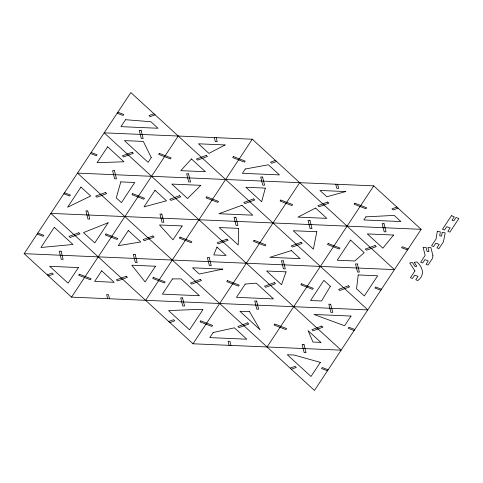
<?xml version="1.0" encoding="UTF-8"?>
<svg xmlns="http://www.w3.org/2000/svg" width="483" height="483" viewBox="0 0 483 483"><rect width="100%" height="100%" fill="white"/><g stroke="black" fill="none" stroke-linecap="round" stroke-linejoin="round"><path stroke-width="0.72" d="M24.15 253.672L130.845 92.567L367.792 309.881L71.538 297.136L24.15 253.672L394.466 269.605L252.295 139.213L104.171 132.843L341.119 350.157L192.995 343.787L50.824 213.395L421.14 229.328L314.451 390.433L77.497 173.119L373.751 185.864L421.14 229.328M71.538 297.136L178.233 136.031M145.606 300.323L252.295 139.213M192.995 343.787L299.689 182.677M267.057 346.969L373.751 185.864M153.938 113.747L149.042 115.552L150.237 116.651L155.134 114.845M275.395 160.398L270.492 162.203L271.694 163.296L276.59 161.497M47.249 274.857L52.146 273.052L53.341 274.151L48.445 275.95M396.845 207.05L391.948 208.849L393.144 209.948L398.046 208.143M168.7 321.503L173.596 319.704L174.798 320.797L169.895 322.602M290.156 368.155L295.053 366.349L296.248 367.448L291.352 369.254M117.84 112.195L123.745 114.465L123.074 115.479L117.17 113.209M408.141 248.956L402.236 246.692L401.56 247.707L407.465 249.977M91.172 152.471L97.077 154.741L96.401 155.755L90.496 153.491M381.467 289.232L375.563 286.968L374.886 287.983L380.791 290.253M64.499 192.747L70.403 195.017L69.727 196.032L63.822 193.768M354.794 329.509L348.889 327.245L348.219 328.259L354.124 330.529M37.825 233.023L43.73 235.293L43.053 236.308L37.149 234.044M328.12 369.791L322.215 367.521L321.545 368.535L327.45 370.805M337.653 184.313L338.661 188.382L336.79 188.304L335.782 184.228M216.203 137.661L217.205 141.73L215.333 141.652L214.331 137.583M230.965 345.417L229.956 341.348L228.085 341.27L229.093 345.339M109.508 298.772L108.5 294.696L106.628 294.618L107.637 298.687M238.644 228.381L238.228 245.002L219.191 227.541L238.644 228.381M358.229 274.948L356.526 288.762L364.339 295.928L377.676 275.787L358.229 274.948M432.943 255.797L432.533 258.296L428.041 265.076L426.03 264.304L428.276 260.917L424.913 259.625L422.667 263.012L420.657 262.245L425.149 255.459L423.132 247.314L426.097 247.441L427.105 251.516L428.976 251.595L427.968 247.525L430.933 247.652L432.943 255.797M437.344 231.254L436.064 238.982L431.573 245.762L433.577 246.535L435.823 243.142L439.192 244.434L436.946 247.827L438.95 248.6L443.442 241.814L445.199 232.897L442.217 232.269L441.577 236.133L439.687 235.74L440.333 231.876L437.344 231.254M316.812 231.743L313.382 249.186L293.253 230.729L316.812 231.743M265.318 188.104L261.659 201.755L245.865 187.265L265.318 188.104M120.816 181.886L116.258 197.879L121.432 202.625L134.769 182.483L120.816 181.886M286.033 271.844L281.529 284.716L266.586 271.005L286.033 271.844M216.952 247.067L213.746 254.927L226.098 255.459L216.952 247.067M330.336 286.316L321.551 300.987L310.521 300.517L323.858 280.375L330.336 286.316M54.277 227.354L40.94 247.489L72.951 244.476L54.277 227.354M80.951 187.072L67.614 207.213L90.689 196.007L80.951 187.072M107.624 146.796L97.095 162.693L123.956 161.781L107.624 146.796M125.562 119.712L120.961 126.661L157.989 128.255L150.883 121.734L125.562 119.712M78.403 267.6L68.085 283.177L49.646 266.266L78.403 267.6M108.095 222.766L94.759 242.901L83.511 232.583L108.095 222.766M151.276 157.567L148.106 162.348L124.409 140.613L143.324 141.428L151.276 157.567M79.309 274.217L78.632 275.238L90.448 279.772L91.118 278.757L79.309 274.217M105.982 233.941L105.306 234.961L117.115 239.496L117.792 238.481L105.982 233.941M132.656 193.665L131.98 194.685L143.789 199.219L144.465 198.205L132.656 193.665M159.33 153.389L158.653 154.409L170.463 158.943L171.139 157.923L159.33 153.389M101.665 270.818L94.662 281.396L114.205 282.314L101.665 270.818M128.339 230.536L118.305 245.684L140.788 241.953L128.339 230.536M155.013 190.26L144.031 206.845L166.508 200.807L155.013 190.26M155.49 266.23L145.099 281.915L131.823 265.209L155.49 266.23M182.163 225.947L172.974 239.822L159.505 224.975L182.163 225.947M153.371 277.405L152.7 278.425L164.51 282.96L165.18 281.945L153.371 277.405M180.044 237.129L179.374 238.149L191.183 242.683L191.854 241.663L180.044 237.129M206.718 196.853L206.042 197.873L217.857 202.407L218.527 201.387L206.718 196.853M233.392 156.577L232.715 157.591L244.525 162.131L245.201 161.111L233.392 156.577M172.479 278.908L162.391 294.141L199.425 295.735L181.053 278.884L172.479 278.908M245.255 169.02L242.412 173.312L279.446 174.9L268.391 164.763L245.255 169.02M202.878 309.688L189.541 329.829L168.555 310.581L197.064 309.44L202.878 309.688M200.765 320.869L200.089 321.889L211.898 326.423L212.574 325.409L200.765 320.869M227.439 280.593L226.762 281.613L238.572 286.147L239.248 285.127L227.439 280.593M254.106 240.317L253.436 241.337L265.245 245.871L265.922 244.851L254.106 240.317M280.78 200.04L280.11 201.055L291.919 205.595L292.589 204.575L280.78 200.04M213.16 332.509L209.785 337.605L246.813 339.199L234.406 327.818L213.16 332.509M245.237 284.064L236.459 297.329L273.487 298.923L256.31 283.165L245.237 284.064M274.827 324.057L274.151 325.077L285.96 329.611L286.636 328.591L274.827 324.057M301.501 283.781L300.824 284.795L312.634 289.335L313.31 288.315L301.501 283.781M328.174 243.504L327.498 244.519L339.308 249.059L339.984 248.039L328.174 243.504M354.848 203.228L354.172 204.243L365.981 208.783L366.657 207.762L354.848 203.228M350.531 240.099L337.194 260.234L354.776 260.995L364.23 252.663L350.531 240.099M365.927 216.855L363.868 219.958L400.896 221.552L394.188 215.4L365.927 216.855M320.338 362.377L310.998 376.48L287.3 354.745L294.189 355.041L320.338 362.377M351.002 316.063L344.59 325.747L313.974 314.469L351.002 316.063M414.909 270.921L410.417 277.701L412.428 278.474L414.674 275.081L418.036 276.373L415.791 279.766L417.801 280.538A24.398 14.852 13.2 0 0 416.944 261.919L414.203 262.299L416.793 266.302L415.06 266.538L412.476 262.535L409.735 262.915L414.909 270.921M451.466 215.714L442.482 229.286L444.493 230.053L446.739 226.66L450.102 227.958L447.856 231.345L449.866 232.118L458.85 218.551L456.043 217.477L453.797 220.864L452.028 220.188L454.274 216.795L451.466 215.714M393.573 235.046L382.874 248.184L367.322 233.917L393.573 235.046M191.473 158.961L180.805 170.662L205.384 171.719L191.473 158.961M200.777 185.327L187.549 198.519L171.803 184.077L200.777 185.327M225.09 144.948L208.904 153.371L198.477 143.801L225.09 144.948M315.586 208.052L297.939 217.121L326.834 218.364L315.586 208.052M132.161 152.223L122.368 155.828L123.563 156.927L133.362 153.316L132.161 152.223M105.493 192.5L95.694 196.104L96.89 197.203L106.689 193.598L105.493 192.5M206.229 155.405L196.43 159.016L197.632 160.114L207.424 156.504L206.229 155.405M78.82 232.776L69.021 236.38L70.222 237.479L80.015 233.875L78.82 232.776M179.555 195.681L169.756 199.292L170.958 200.391L180.751 196.78L179.555 195.681M152.882 235.964L143.083 239.568L144.284 240.667L154.077 237.056L152.882 235.964M253.617 198.869L243.824 202.48L245.02 203.578L254.813 199.968L253.617 198.869M126.208 276.24L116.415 279.844L117.611 280.943L127.403 277.339L126.208 276.24M226.944 239.145L217.151 242.756L218.346 243.855L228.139 240.244L226.944 239.145M327.679 202.057L317.886 205.661L319.082 206.76L328.881 203.156L327.679 202.057M200.27 279.422L190.477 283.032L191.673 284.131L201.471 280.52L200.27 279.422M301.006 242.333L291.213 245.944L292.408 247.036L302.207 243.432L301.006 242.333M274.332 282.609L264.539 286.22L265.735 287.319L275.533 283.708L274.332 282.609M375.074 245.521L365.275 249.125L366.476 250.224L376.269 246.62L375.074 245.521M247.664 322.885L237.865 326.496L239.061 327.595L248.86 323.984L247.664 322.885M348.4 285.797L338.601 289.402L339.803 290.5L349.595 286.896L348.4 285.797M321.726 326.073L311.927 329.684L313.129 330.777L322.922 327.172L321.726 326.073M241.983 205.281L218.938 213.721L252.772 215.183L241.983 205.281M291.364 250.574L269.816 257.336L300.16 258.64L291.364 250.574M345.774 191.564L326.804 196.756L319.927 190.453L345.774 191.564M222.735 269.122L199.274 274.012L192.518 267.817L222.735 269.122M141.127 130.404L139.261 130.325L141.271 138.464L143.143 138.549L141.127 130.404M114.459 170.68L112.587 170.602L114.598 178.74L116.469 178.825L114.459 170.68M188.521 173.868L186.649 173.789L188.666 181.928L190.531 182.013L188.521 173.868M262.583 177.056L260.711 176.971L262.728 185.116L264.599 185.194L262.583 177.056M87.785 210.956L85.914 210.878L87.924 219.016L89.796 219.101L87.785 210.956M161.847 214.144L159.976 214.066L161.992 222.204L163.864 222.289L161.847 214.144M235.909 217.332L234.038 217.247L236.054 225.392L237.926 225.47L235.909 217.332M309.971 220.52L308.1 220.435L310.116 228.58L311.988 228.658L309.971 220.52M384.039 223.701L382.168 223.623L384.178 231.768L386.05 231.846L384.039 223.701M61.112 251.232L59.24 251.154L61.256 259.299L63.122 259.377L61.112 251.232M135.174 254.42L133.302 254.342L135.318 262.48L137.19 262.565L135.174 254.42M209.236 257.608L207.364 257.53L209.381 265.668L211.252 265.753L209.236 257.608M283.298 260.796L281.432 260.711L283.443 268.856L285.314 268.934L283.298 260.796M357.366 263.984L355.494 263.899L357.511 272.044L359.376 272.122L357.366 263.984M182.562 297.884L180.69 297.806L182.707 305.944L184.578 306.029L182.562 297.884M256.63 301.072L254.758 300.987L256.769 309.132L258.64 309.211L256.63 301.072M330.692 304.26L328.82 304.175L330.837 312.32L332.709 312.398L330.692 304.26M249.59 311.698L239.912 311.281L260.077 329.78L249.59 311.698M320.881 342.387L312.948 342.042L308.088 330.656L320.881 342.387M304.018 344.536L302.147 344.451L304.163 352.596L306.035 352.675L304.018 344.536"/></g></svg>
